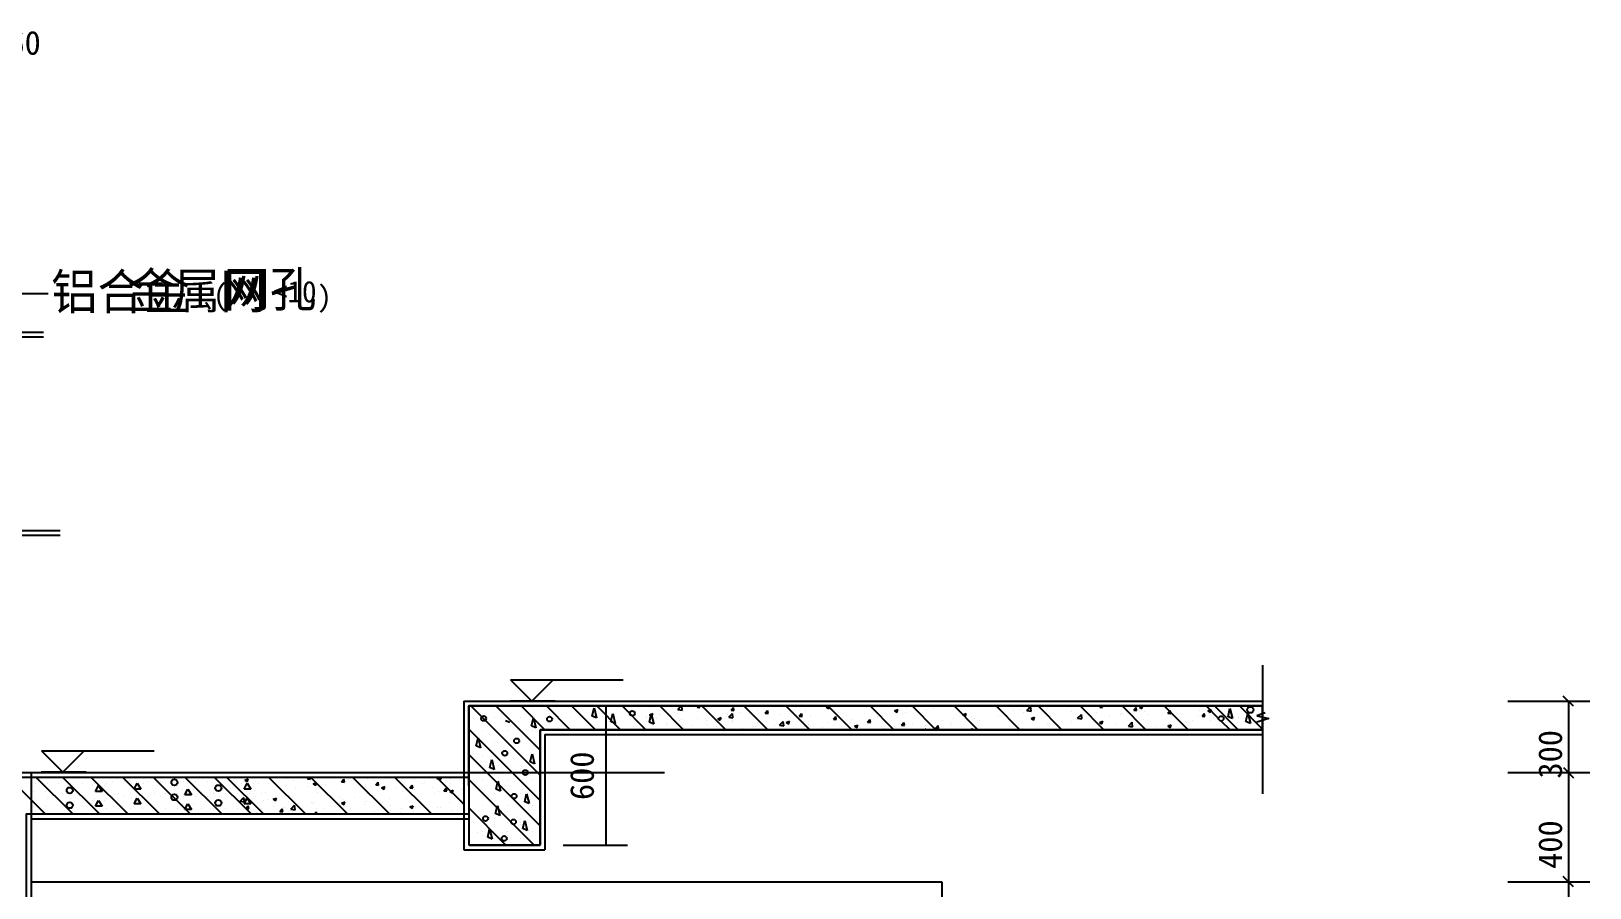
# Model space of a CAD drawing. Header units: metres. Extents: x 3325342 to 3359592, y 2274628 to 2303909.
# Drawn here: x 3337741 to 3359592, y 2291898 to 2303897 of the extents above; entities that cross this region are included whole.
import ezdxf

# ---------------------------------------------------------------- set-up
doc = ezdxf.new("R2010")
doc.units = ezdxf.units.M
doc.layers.add('PUB_DIM', color=3, linetype='Continuous')

# ---------------------------------------------------------------- blocks, each defined once
blk = doc.blocks.new('DI')
blk.add_lwpolyline([(-70.71, -70.71), (70.71, 70.71)])

msp = doc.modelspace()

# ---------------------------------------------------------------- linework, layer by layer
for p, q in [((3337978.41, 2300218.32), (3336988.03, 2300218.32)), ((3337912.04, 2299676.58), (3335192.38, 2299676.58)), ((3337912.04, 2299609.91), (3335172.92, 2299609.91)), ((3337823.89, 2296833.67), (3334562.52, 2296833.67)), ((3337823.89, 2296900.33), (3334582.14, 2296900.33)), ((3338144.77, 2296833.67), (3334883.39, 2296833.67)), ((3338144.77, 2296900.33), (3334903.01, 2296900.33)), ((3355005.17, 2295017.93), (3355005.17, 2293212.46)), ((3344459.5, 2294810.75), (3346039.2, 2294810.75)), ((3344459.5, 2294810.75), (3344759.5, 2294510.75)), ((3344759.5, 2294510.75), (3345059.5, 2294810.75)), ((3343807.6, 2294511.28), (3355005.17, 2294511.28)), ((3343807.6, 2294511.28), (3343807.6, 2292428.08)), ((3343874.27, 2294444.62), (3355005.17, 2294444.62)), ((3343874.27, 2294444.62), (3355005.17, 2294444.62)), ((3343874.27, 2293328.7), (3343874.27, 2294444.62)), ((3343874.27, 2294444.62), (3344540.93, 2294444.62)), ((3344874.27, 2293473.2), (3343902.85, 2294444.62)), ((3344874.27, 2293826.76), (3344256.41, 2294444.62)), ((3345088.86, 2294510.75), (3344454.63, 2294510.75)), ((3344943.29, 2294111.28), (3344609.96, 2294444.62)), ((3345296.85, 2294111.28), (3344963.51, 2294444.62)), ((3345197.1, 2294444.62), (3346102.41, 2294444.62)), ((3345650.4, 2294111.28), (3345317.07, 2294444.62)), ((3346003.95, 2294111.28), (3345670.62, 2294444.62)), ((3345802.41, 2292495.75), (3345802.41, 2294443.62)), ((3346357.51, 2294111.28), (3346024.17, 2294444.62)), ((3346413.7, 2294424.39), (3346413.7, 2294424.39)), ((3346887.9, 2294111.28), (3346554.57, 2294444.62)), ((3346808.35, 2294395.85), (3346855.14, 2294444.62)), ((3346867.65, 2294386.65), (3346860.91, 2294444.62)), ((3347075.23, 2294426.41), (3347090.51, 2294444.62)), ((3347075.23, 2294426.41), (3347115.08, 2294422.92)), ((3347115.09, 2294422.92), (3347111.08, 2294444.62)), ((3347477.16, 2294111.28), (3347143.83, 2294444.62)), ((3347145.78, 2294423.74), (3347145.78, 2294423.74)), ((3347553.4, 2294384.57), (3347585.54, 2294422.87)), ((3347593.26, 2294381.08), (3347585.55, 2294422.87)), ((3348066.41, 2294111.28), (3347733.08, 2294444.62)), ((3348655.67, 2294111.28), (3348322.34, 2294444.62)), ((3348340.19, 2294438.17), (3348340.19, 2294438.17)), ((3348887.17, 2294428.41), (3348929.38, 2294444.62)), ((3348887.17, 2294428.41), (3348920.33, 2294406.04)), ((3349244.93, 2294111.28), (3348911.59, 2294444.62)), ((3348920.33, 2294406.04), (3348933.28, 2294444.62)), ((3348933.54, 2294428.52), (3348933.54, 2294428.52)), ((3349451, 2294426.38), (3349451, 2294426.38)), ((3349834.18, 2294111.28), (3349500.85, 2294444.62)), ((3350423.44, 2294111.28), (3350090.1, 2294444.62)), ((3350633.71, 2294438.85), (3350633.71, 2294438.85)), ((3351012.69, 2294111.28), (3350679.36, 2294444.62)), ((3350901.71, 2294430.45), (3350901.71, 2294430.45)), ((3351601.95, 2294111.28), (3351268.61, 2294444.62)), ((3351700.42, 2294383.19), (3351752.35, 2294437.31)), ((3351759.72, 2294373.99), (3351752.36, 2294437.3)), ((3352191.2, 2294111.28), (3351857.87, 2294444.62)), ((3352780.46, 2294111.28), (3352447.13, 2294444.62)), ((3352720.81, 2294425.85), (3352736.56, 2294444.62)), ((3352720.81, 2294425.85), (3352760.66, 2294422.36)), ((3352760.67, 2294422.36), (3352756.56, 2294444.62)), ((3353369.72, 2294111.28), (3353036.38, 2294444.62)), ((3353198.98, 2294384.01), (3353231.12, 2294422.32)), ((3353238.84, 2294380.52), (3353231.13, 2294422.31)), ((3353279.66, 2294429.86), (3353318.09, 2294444.62)), ((3353279.66, 2294429.86), (3353312.82, 2294407.5)), ((3353312.83, 2294407.49), (3353325.29, 2294444.62)), ((3353958.97, 2294111.28), (3353625.64, 2294444.62)), ((3353696.95, 2294423.84), (3353696.95, 2294423.84)), ((3354388.6, 2294270.91), (3354214.89, 2294444.62)), ((3354662.37, 2294111.28), (3354329.03, 2294444.62)), ((3355005.17, 2294122.04), (3354682.59, 2294444.62)), ((3355005.17, 2294111.28), (3355005.17, 2294444.62)), ((3358443.08, 2294511.28), (3359592.23, 2294511.28)), ((3359292.23, 2294512.28), (3359292.23, 2294513.28)), ((3359292.23, 2294511.28), (3359292.23, 2284772.44)), ((3344242.72, 2294281.53), (3344242.72, 2294281.53)), ((3344451.36, 2294211.1), (3344390.37, 2294237.22)), ((3344596.27, 2294281.53), (3344596.27, 2294281.53)), ((3344755.46, 2294165.08), (3344781.59, 2294278.27)), ((3344781.59, 2294278.27), (3344816.44, 2294138.96)), ((3344949.82, 2294281.53), (3344949.82, 2294281.53)), ((3345303.38, 2294281.53), (3345303.38, 2294281.53)), ((3345607.39, 2294303.14), (3345633.53, 2294416.33)), ((3345668.38, 2294277.03), (3345607.39, 2294303.14)), ((3345633.53, 2294416.33), (3345668.38, 2294277.03)), ((3345656.93, 2294281.53), (3345656.93, 2294281.53)), ((3345867.24, 2294225.17), (3345893.37, 2294338.36)), ((3345928.22, 2294199.05), (3345867.24, 2294225.17)), ((3345893.37, 2294338.36), (3345928.22, 2294199.05)), ((3346010.48, 2294281.53), (3346010.48, 2294281.53)), ((3346161.22, 2294391.15), (3346161.22, 2294391.15)), ((3346202.52, 2294274.31), (3346202.52, 2294274.31)), ((3346364.04, 2294281.53), (3346364.04, 2294281.53)), ((3346368.2, 2294290.26), (3346368.2, 2294290.26)), ((3346407.41, 2294216.46), (3346433.55, 2294329.65)), ((3346468.39, 2294190.35), (3346407.41, 2294216.46)), ((3346410.85, 2294320.17), (3346433.35, 2294328.81)), ((3346410.85, 2294320.17), (3346428.59, 2294308.2)), ((3346433.55, 2294329.65), (3346468.39, 2294190.35)), ((3346433.72, 2294328.95), (3346457.52, 2294338.09)), ((3346441.01, 2294299.83), (3346444.01, 2294297.8)), ((3346444.01, 2294297.8), (3346457.53, 2294338.09)), ((3346501.3, 2294270.22), (3346501.3, 2294270.22)), ((3346548.78, 2294324.3), (3346548.78, 2294324.3)), ((3346659.36, 2294216.88), (3346659.36, 2294216.88)), ((3346756.99, 2294357), (3346756.99, 2294357)), ((3346808.35, 2294395.85), (3346867.64, 2294386.66)), ((3346826.25, 2294238.85), (3346826.25, 2294238.85)), ((3346857.19, 2294255.19), (3346857.19, 2294255.19)), ((3346891.07, 2294371.24), (3346891.07, 2294371.24)), ((3347078.74, 2294272.1), (3347078.74, 2294272.1)), ((3347213.07, 2294240.15), (3347213.07, 2294240.15)), ((3347227.81, 2294413.92), (3347227.81, 2294413.92)), ((3347368.93, 2294266.78), (3347415.61, 2294284.7)), ((3347368.93, 2294266.78), (3347402.09, 2294244.41)), ((3347402.1, 2294244.41), (3347415.62, 2294284.7)), ((3347499.77, 2294327.53), (3347499.77, 2294327.53)), ((3347519.84, 2294285.51), (3347571.77, 2294339.62)), ((3347519.84, 2294285.51), (3347579.14, 2294276.31)), ((3347553.4, 2294384.57), (3347593.25, 2294381.08)), ((3347565.96, 2294241.97), (3347565.96, 2294241.97)), ((3347568.95, 2294225.11), (3347568.95, 2294225.11)), ((3347579.14, 2294276.31), (3347571.78, 2294339.62)), ((3347666.67, 2294349.5), (3347666.67, 2294349.5)), ((3347908.25, 2294288.91), (3347908.25, 2294288.91)), ((3347919.15, 2294382.74), (3347919.15, 2294382.74)), ((3347924.83, 2294210.08), (3347924.83, 2294210.08)), ((3348031.58, 2294342.74), (3348063.72, 2294381.04)), ((3348031.58, 2294342.74), (3348071.43, 2294339.25)), ((3348071.43, 2294339.25), (3348063.72, 2294381.04)), ((3348231.34, 2294175.16), (3348283.26, 2294229.28)), ((3348244.99, 2294331.59), (3348244.99, 2294331.59)), ((3348290.64, 2294165.96), (3348283.27, 2294229.27)), ((3348284.63, 2294226.17), (3348284.63, 2294226.17)), ((3348327.02, 2294213.39), (3348373.7, 2294231.31)), ((3348327.02, 2294213.39), (3348360.18, 2294191.02)), ((3348360.19, 2294191.02), (3348373.7, 2294231.31)), ((3348509.75, 2294300.9), (3348541.89, 2294339.2)), ((3348509.75, 2294300.9), (3348549.6, 2294297.41)), ((3348549.61, 2294297.41), (3348541.9, 2294339.2)), ((3348584.19, 2294230.44), (3348584.19, 2294230.44)), ((3348591.25, 2294381.57), (3348591.25, 2294381.57)), ((3348673.42, 2294292.91), (3348673.42, 2294292.91)), ((3348925.43, 2294206.59), (3348925.43, 2294206.59)), ((3348987.92, 2294259.07), (3349020.06, 2294297.37)), ((3348987.92, 2294259.07), (3349027.77, 2294255.58)), ((3349005.22, 2294285.87), (3349005.22, 2294285.87)), ((3349027.78, 2294255.58), (3349020.07, 2294297.37)), ((3349062.21, 2294359.64), (3349062.21, 2294359.64)), ((3349172.12, 2294307.84), (3349172.12, 2294307.84)), ((3349221.95, 2294213.27), (3349221.95, 2294213.27)), ((3349262.17, 2294249.26), (3349262.17, 2294249.26)), ((3349424.6, 2294341.08), (3349424.6, 2294341.08)), ((3349466.1, 2294217.23), (3349498.24, 2294255.53)), ((3349466.1, 2294217.23), (3349505.95, 2294213.75)), ((3349505.95, 2294213.74), (3349498.24, 2294255.53)), ((3349608.43, 2294299.25), (3349608.43, 2294299.25)), ((3349610.74, 2294280), (3349610.74, 2294280)), ((3349845.25, 2294375.02), (3349891.93, 2294392.94)), ((3349845.25, 2294375.02), (3349878.41, 2294352.65)), ((3349845.64, 2294396.51), (3349845.64, 2294396.51)), ((3349878.42, 2294352.65), (3349891.94, 2294392.93)), ((3349944.27, 2294175.4), (3349976.41, 2294213.7)), ((3349950.72, 2294346.19), (3349950.72, 2294346.19)), ((3349984.13, 2294171.91), (3349976.42, 2294213.7)), ((3349999.53, 2294346.74), (3349999.53, 2294346.74)), ((3350012.53, 2294418.48), (3350012.53, 2294418.48)), ((3350287.45, 2294388.87), (3350287.45, 2294388.87)), ((3350388.32, 2294413.48), (3350388.32, 2294413.48)), ((3350510.67, 2294244.21), (3350510.67, 2294244.21)), ((3350625.61, 2294216.92), (3350625.61, 2294216.92)), ((3350677.57, 2294266.19), (3350677.57, 2294266.19)), ((3350803.34, 2294321.63), (3350850.02, 2294339.54)), ((3350803.34, 2294321.63), (3350836.5, 2294299.26)), ((3350836.51, 2294299.25), (3350850.02, 2294339.54)), ((3350930.05, 2294299.43), (3350930.05, 2294299.43)), ((3350967.9, 2294263.86), (3350967.9, 2294263.86)), ((3351031.72, 2294246.91), (3351031.72, 2294246.91)), ((3351257.59, 2294415.41), (3351257.59, 2294415.41)), ((3351304.64, 2294306.54), (3351304.64, 2294306.54)), ((3351351.09, 2294354.86), (3351351.09, 2294354.86)), ((3351420.51, 2294313.64), (3351420.51, 2294313.64)), ((3351517.98, 2294376.83), (3351517.98, 2294376.83)), ((3351613.47, 2294400.37), (3351613.47, 2294400.37)), ((3351650.89, 2294356.53), (3351650.89, 2294356.53)), ((3351700.42, 2294383.19), (3351759.71, 2294373.99)), ((3351761.42, 2294268.23), (3351808.1, 2294286.15)), ((3351761.42, 2294268.23), (3351794.59, 2294245.87)), ((3351770.47, 2294410.07), (3351770.47, 2294410.07)), ((3351794.59, 2294245.86), (3351808.11, 2294286.15)), ((3351809.3, 2294380.38), (3351809.3, 2294380.38)), ((3351969.35, 2294385.34), (3351969.35, 2294385.34)), ((3351993.18, 2294403.47), (3351993.18, 2294403.47)), ((3352183.01, 2294224.53), (3352183.01, 2294224.53)), ((3352321.82, 2294224.22), (3352321.82, 2294224.22)), ((3352325.23, 2294370.3), (3352325.23, 2294370.3)), ((3352411.92, 2294272.84), (3352463.84, 2294326.96)), ((3352411.92, 2294272.84), (3352471.21, 2294263.65)), ((3352435.5, 2294257.77), (3352435.5, 2294257.77)), ((3352471.22, 2294263.64), (3352463.85, 2294326.95)), ((3352668.07, 2294274.2), (3352668.07, 2294274.2)), ((3352681.12, 2294355.26), (3352681.12, 2294355.26)), ((3352719.51, 2294214.84), (3352766.19, 2294232.76)), ((3352719.51, 2294214.84), (3352752.67, 2294192.47)), ((3352752.68, 2294192.47), (3352766.2, 2294232.76)), ((3352856.54, 2294313.2), (3352856.54, 2294313.2)), ((3353010.36, 2294321.14), (3353010.36, 2294321.14)), ((3353023.43, 2294335.17), (3353023.43, 2294335.17)), ((3353037, 2294340.23), (3353037, 2294340.23)), ((3353123.41, 2294162.5), (3353175.34, 2294216.61)), ((3353182.71, 2294153.29), (3353175.34, 2294216.61)), ((3353198.98, 2294384.01), (3353238.83, 2294380.53)), ((3353275.92, 2294368.41), (3353275.92, 2294368.41)), ((3353336.94, 2294249.55), (3353336.94, 2294249.55)), ((3353347.1, 2294363.82), (3353347.1, 2294363.82)), ((3353392.88, 2294325.19), (3353392.88, 2294325.19)), ((3353677.16, 2294342.18), (3353709.3, 2294380.48)), ((3353677.16, 2294342.18), (3353717.01, 2294338.69)), ((3353693.36, 2294413.81), (3353693.36, 2294413.81)), ((3353717.01, 2294338.69), (3353709.3, 2294380.48)), ((3353725.73, 2294316.29), (3353725.73, 2294316.29)), ((3353748.76, 2294310.15), (3353748.76, 2294310.15)), ((3353940.95, 2294216.12), (3353940.95, 2294216.12)), ((3354027.54, 2294238.82), (3354027.54, 2294238.82)), ((3354104.64, 2294295.12), (3354104.64, 2294295.12)), ((3354114.52, 2294383.03), (3354114.52, 2294383.03)), ((3354155.33, 2294300.35), (3354187.47, 2294338.65)), ((3354155.33, 2294300.35), (3354195.18, 2294296.86)), ((3354195.19, 2294296.85), (3354187.48, 2294338.64)), ((3354237.75, 2294376.47), (3354284.42, 2294394.39)), ((3354237.75, 2294376.47), (3354270.91, 2294354.1)), ((3354270.91, 2294354.1), (3354284.43, 2294394.38)), ((3354274.26, 2294236.65), (3354274.26, 2294236.65)), ((3354315.35, 2294281.53), (3354315.35, 2294281.53)), ((3354361.99, 2294271.55), (3354361.99, 2294271.55)), ((3354364.28, 2294281.5), (3354364.28, 2294281.5)), ((3354548.23, 2294111.28), (3354425.56, 2294233.95)), ((3354460.52, 2294280.08), (3354460.52, 2294280.08)), ((3354520.72, 2294294.44), (3354546.86, 2294407.62)), ((3354581.71, 2294268.32), (3354520.72, 2294294.44)), ((3354546.86, 2294407.62), (3354581.71, 2294268.32)), ((3354668.9, 2294281.53), (3354668.9, 2294281.53)), ((3354771.86, 2294225.17), (3354797.99, 2294338.36)), ((3354832.84, 2294199.05), (3354771.86, 2294225.17)), ((3354797.99, 2294338.36), (3354832.84, 2294199.05)), ((3355040.29, 2294347.27), (3354923.36, 2294308.32)), ((3354923.36, 2294308.32), (3355092.25, 2294269.37)), ((3355092.25, 2294269.37), (3354923.36, 2294217.44)), ((3344874.27, 2293119.65), (3343874.27, 2294119.65)), ((3343874.27, 2294111.28), (3343874.27, 2293328.7)), ((3343874.27, 2294111.28), (3343874.27, 2293328.7)), ((3343980.05, 2293886.47), (3344006.19, 2293999.66)), ((3344006.19, 2293999.66), (3344041.04, 2293860.35)), ((3344065.94, 2294104.75), (3344065.94, 2294104.75)), ((3344419.49, 2294104.75), (3344419.49, 2294104.75)), ((3344816.44, 2294138.96), (3344755.46, 2294165.08)), ((3344773.05, 2294104.75), (3344773.05, 2294104.75)), ((3344874.27, 2294111.28), (3355005.17, 2294111.28)), ((3344874.27, 2294111.28), (3355005.17, 2294111.28)), ((3344874.27, 2292494.75), (3344874.27, 2294111.28)), ((3344874.27, 2294111.28), (3344874.27, 2292761.41)), ((3344940.93, 2294044.62), (3355005.17, 2294044.62)), ((3344940.93, 2294044.62), (3344940.93, 2292428.08)), ((3346285.99, 2294195.71), (3346285.99, 2294195.71)), ((3346641.87, 2294180.67), (3346641.87, 2294180.67)), ((3346882.96, 2294149.31), (3346882.96, 2294149.31)), ((3346997.75, 2294165.64), (3346997.75, 2294165.64)), ((3347219.7, 2294191.99), (3347219.7, 2294191.99)), ((3347353.63, 2294150.6), (3347353.63, 2294150.6)), ((3347709.51, 2294135.56), (3347709.51, 2294135.56)), ((3347743.77, 2294119.8), (3347743.77, 2294119.8)), ((3347895.83, 2294159.43), (3347895.83, 2294159.43)), ((3348065.4, 2294120.53), (3348065.4, 2294120.53)), ((3348164.81, 2294175.23), (3348164.81, 2294175.23)), ((3348231.34, 2294175.16), (3348290.63, 2294165.96)), ((3348280.71, 2294195.04), (3348280.71, 2294195.04)), ((3348331.7, 2294197.2), (3348331.7, 2294197.2)), ((3348583.14, 2294159.65), (3348583.14, 2294159.65)), ((3348636.59, 2294180), (3348636.59, 2294180)), ((3348833.16, 2294146.53), (3348833.16, 2294146.53)), ((3348987.42, 2294111.28), (3348994.76, 2294118.93)), ((3348992.48, 2294164.97), (3348992.48, 2294164.97)), ((3348995.65, 2294111.28), (3348994.77, 2294118.93)), ((3349285.1, 2294160), (3349331.78, 2294177.92)), ((3349285.1, 2294160), (3349318.27, 2294137.63)), ((3349318.27, 2294137.63), (3349331.79, 2294177.91)), ((3349348.36, 2294149.93), (3349348.36, 2294149.93)), ((3349670.26, 2294133.57), (3349670.26, 2294133.57)), ((3349704.24, 2294134.89), (3349704.24, 2294134.89)), ((3349837.15, 2294155.54), (3349837.15, 2294155.54)), ((3349942.61, 2294124.26), (3349942.61, 2294124.26)), ((3349944.27, 2294175.4), (3349984.12, 2294171.91)), ((3350060.12, 2294119.86), (3350060.12, 2294119.86)), ((3350089.64, 2294188.78), (3350089.64, 2294188.78)), ((3350254.14, 2294113.44), (3350254.14, 2294113.44)), ((3350255.37, 2294111.28), (3350289.87, 2294124.52)), ((3350279.35, 2294166.94), (3350279.35, 2294166.94)), ((3350285.43, 2294111.28), (3350289.88, 2294124.52)), ((3350422.44, 2294133.56), (3350454.58, 2294171.86)), ((3350422.44, 2294133.56), (3350462.29, 2294130.08)), ((3350462.3, 2294130.07), (3350454.59, 2294171.86)), ((3350642.93, 2294180.17), (3350642.93, 2294180.17)), ((3350917.03, 2294111.28), (3350932.76, 2294130.03)), ((3350936.22, 2294111.28), (3350932.76, 2294130.03)), ((3351342.6, 2294113.89), (3351342.6, 2294113.89)), ((3351595.09, 2294147.13), (3351595.09, 2294147.13)), ((3351642.79, 2294134.6), (3351642.79, 2294134.6)), ((3351985.08, 2294181.54), (3351985.08, 2294181.54)), ((3352016.12, 2294202.56), (3352016.12, 2294202.56)), ((3352559.36, 2294116.08), (3352559.36, 2294116.08)), ((3352948.15, 2294182.82), (3352948.15, 2294182.82)), ((3353123.41, 2294162.5), (3353182.7, 2294153.3)), ((3353339, 2294141.89), (3353339, 2294141.89)), ((3353521.57, 2294160.9), (3353521.57, 2294160.9)), ((3353677.6, 2294161.45), (3353724.28, 2294179.37)), ((3353677.6, 2294161.45), (3353710.76, 2294139.08)), ((3353685.25, 2294191.88), (3353685.25, 2294191.88)), ((3353688.46, 2294182.87), (3353688.46, 2294182.87)), ((3353710.77, 2294139.08), (3353724.28, 2294179.36)), ((3353885.47, 2294169.91), (3353885.47, 2294169.91)), ((3354644.08, 2294111.28), (3354657.3, 2294116.35)), ((3337883.81, 2293817.56), (3339463.5, 2293817.56)), ((3337883.81, 2293817.56), (3338183.81, 2293517.56)), ((3338183.81, 2293517.56), (3338483.81, 2293817.56)), ((3344874.27, 2292766.1), (3343874.27, 2293766.1)), ((3344041.04, 2293860.35), (3343980.05, 2293886.47)), ((3344242.72, 2293927.97), (3344242.72, 2293927.97)), ((3344596.27, 2293927.97), (3344596.27, 2293927.97)), ((3344738.03, 2293660.1), (3344764.17, 2293773.29)), ((3344764.17, 2293773.29), (3344799.02, 2293633.98)), ((3344065.94, 2293751.2), (3344065.94, 2293751.2)), ((3344171.72, 2293581.74), (3344197.86, 2293694.93)), ((3344232.71, 2293555.62), (3344171.72, 2293581.74)), ((3344197.86, 2293694.93), (3344232.71, 2293555.62)), ((3344242.72, 2293574.42), (3344242.72, 2293574.42)), ((3344419.49, 2293751.2), (3344419.49, 2293751.2)), ((3344596.27, 2293574.42), (3344596.27, 2293574.42)), ((3344799.02, 2293633.98), (3344738.03, 2293660.1)), ((3344773.05, 2293751.2), (3344773.05, 2293751.2)), ((3346619.49, 2293508.14), (3337019.49, 2293508.14)), ((3343874.27, 2293444.62), (3337340.93, 2293444.62)), ((3337938.79, 2292931.41), (3337425.59, 2293444.62)), ((3337740.93, 2293511.28), (3337740.93, 2291449.04)), ((3337797.08, 2293351.74), (3337797.08, 2293351.74)), ((3338324.74, 2292931.41), (3337811.53, 2293444.62)), ((3338513.16, 2293517.56), (3337878.93, 2293517.56)), ((3337963.75, 2293351.74), (3337963.75, 2293351.74)), ((3338130.41, 2293351.74), (3338130.41, 2293351.74)), ((3338696.38, 2292931.41), (3338183.18, 2293444.62)), ((3338297.08, 2293351.74), (3338297.08, 2293351.74)), ((3338463.75, 2293351.74), (3338463.75, 2293351.74)), ((3339096.62, 2292931.41), (3338583.42, 2293444.62)), ((3338630.41, 2293351.74), (3338630.41, 2293351.74)), ((3338643.49, 2293248.66), (3338683.7, 2293329.01)), ((3338683.7, 2293329.01), (3338737.31, 2293248.66)), ((3338797.08, 2293351.74), (3338797.08, 2293351.74)), ((3338880.24, 2293384.1), (3338880.24, 2293384.1)), ((3339539.74, 2292931.41), (3339026.54, 2293444.62)), ((3339046.91, 2293384.1), (3339046.91, 2293384.1)), ((3339145.16, 2293357.32), (3339145.16, 2293357.32)), ((3339185.4, 2293281.01), (3339225.61, 2293361.37)), ((3339213.57, 2293384.1), (3339213.57, 2293384.1)), ((3339225.61, 2293361.37), (3339279.22, 2293281.01)), ((3339311.82, 2293357.32), (3339311.82, 2293357.32)), ((3339380.24, 2293384.1), (3339380.24, 2293384.1)), ((3339968.57, 2292931.41), (3339455.37, 2293444.62)), ((3339546.91, 2293384.1), (3339546.91, 2293384.1)), ((3339713.57, 2293384.1), (3339713.57, 2293384.1)), ((3339880.24, 2293384.1), (3339880.24, 2293384.1)), ((3340411.69, 2292931.41), (3339898.49, 2293444.62)), ((3340046.91, 2293384.1), (3340046.91, 2293384.1)), ((3340213.57, 2293384.1), (3340213.57, 2293384.1)), ((3340826.22, 2292931.41), (3340313.02, 2293444.62)), ((3340380.24, 2293384.1), (3340380.24, 2293384.1)), ((3340996.7, 2292931.41), (3340483.5, 2293444.62)), ((3340546.91, 2293384.1), (3340546.91, 2293384.1)), ((3340686.4, 2293357.32), (3340686.4, 2293357.32)), ((3340713.57, 2293384.1), (3340713.57, 2293384.1)), ((3340726.65, 2293281.01), (3340766.86, 2293361.37)), ((3340735.84, 2293405.24), (3340782.52, 2293423.16)), ((3340735.84, 2293405.24), (3340769.01, 2293382.88)), ((3340766.86, 2293361.37), (3340820.46, 2293281.01)), ((3340769.01, 2293382.88), (3340782.53, 2293423.17)), ((3340776.45, 2293442.38), (3340776.45, 2293442.38)), ((3340853.07, 2293357.32), (3340853.07, 2293357.32)), ((3340880.24, 2293384.1), (3340880.24, 2293384.1)), ((3340925.13, 2293355.95), (3340925.13, 2293355.95)), ((3341067.98, 2293354.36), (3341067.98, 2293354.36)), ((3341585.96, 2292931.41), (3341072.76, 2293444.62)), ((3341313.92, 2293422.69), (3341313.92, 2293422.69)), ((3341414.24, 2293404.35), (3341414.24, 2293404.35)), ((3341614.65, 2293424.04), (3341631.92, 2293444.62)), ((3341614.65, 2293424.04), (3341654.5, 2293420.55)), ((3341654.51, 2293420.56), (3341650.07, 2293444.62)), ((3342175.21, 2292931.41), (3341662.01, 2293444.62)), ((3341693.93, 2293351.85), (3341740.61, 2293369.77)), ((3341693.93, 2293351.85), (3341727.09, 2293329.48)), ((3341727.1, 2293329.49), (3341740.62, 2293369.77)), ((3341835.63, 2293432.25), (3341835.63, 2293432.25)), ((3341860.87, 2293345.3), (3341860.87, 2293345.3)), ((3342092.83, 2293382.2), (3342124.96, 2293420.51)), ((3342092.83, 2293382.2), (3342132.67, 2293378.72)), ((3342132.68, 2293378.72), (3342124.97, 2293420.51)), ((3342191.51, 2293417.22), (3342191.51, 2293417.22)), ((3342764.47, 2292931.41), (3342251.27, 2293444.62)), ((3342281.9, 2293400.73), (3342281.9, 2293400.73)), ((3342448.8, 2293422.7), (3342448.8, 2293422.7)), ((3342547.4, 2293402.18), (3342547.4, 2293402.18)), ((3342571, 2293340.37), (3342603.14, 2293378.67)), ((3342571, 2293340.37), (3342610.85, 2293336.88)), ((3342610.85, 2293336.89), (3342603.14, 2293378.67)), ((3342773.71, 2293368.96), (3342773.71, 2293368.96)), ((3343353.73, 2292931.41), (3342840.52, 2293444.62)), ((3342903.28, 2293387.14), (3342903.28, 2293387.14)), ((3343049.17, 2293298.53), (3343081.31, 2293336.84)), ((3343089.03, 2293295.05), (3343081.32, 2293336.84)), ((3343110.45, 2293411.64), (3343110.45, 2293411.64)), ((3343230.35, 2293358.59), (3343230.35, 2293358.59)), ((3343259.16, 2293372.11), (3343259.16, 2293372.11)), ((3343427.65, 2293428.06), (3343443.53, 2293444.62)), ((3343427.65, 2293428.06), (3343486.94, 2293418.87)), ((3343807.6, 2293066.8), (3343429.78, 2293444.62)), ((3343486.95, 2293418.87), (3343483.96, 2293444.62)), ((3343615.04, 2293357.07), (3343615.04, 2293357.07)), ((3343619.14, 2293425.33), (3343619.14, 2293425.33)), ((3343787.35, 2293359.07), (3343787.35, 2293359.07)), ((3344792.06, 2292494.75), (3343874.27, 2293412.54)), ((3344065.94, 2293397.64), (3344065.94, 2293397.64)), ((3344258.85, 2293277.01), (3344284.99, 2293390.2)), ((3344284.99, 2293390.2), (3344319.84, 2293250.9)), ((3344419.49, 2293397.64), (3344419.49, 2293397.64)), ((3344773.05, 2293397.64), (3344773.05, 2293397.64)), ((3358443.08, 2293511.28), (3359592.23, 2293511.28)), ((3358443.12, 2293511.28), (3359592.23, 2293511.28)), ((3359292.23, 2293510.28), (3359292.23, 2293509.28)), ((3359292.23, 2293510.28), (3359292.23, 2291983.37)), ((3337749.82, 2293302.48), (3337749.82, 2293302.48)), ((3337772.31, 2293244.6), (3337772.31, 2293244.6)), ((3337797.08, 2293143.47), (3337797.08, 2293143.47)), ((3337938.98, 2293244.6), (3337938.98, 2293244.6)), ((3337963.75, 2293143.47), (3337963.75, 2293143.47)), ((3338130.41, 2293143.47), (3338130.41, 2293143.47)), ((3338297.08, 2293143.47), (3338297.08, 2293143.47)), ((3338463.75, 2293143.47), (3338463.75, 2293143.47)), ((3338603.25, 2293324.96), (3338603.25, 2293324.96)), ((3338603.25, 2293116.68), (3338603.25, 2293116.68)), ((3338630.41, 2293143.47), (3338630.41, 2293143.47)), ((3338737.31, 2293248.66), (3338643.49, 2293248.66)), ((3338643.49, 2293040.38), (3338683.7, 2293120.74)), ((3338683.7, 2293120.74), (3338737.31, 2293040.38)), ((3338769.91, 2293324.96), (3338769.91, 2293324.96)), ((3338769.91, 2293116.68), (3338769.91, 2293116.68)), ((3338796.91, 2293217.44), (3338796.91, 2293217.44)), ((3338797.08, 2293143.47), (3338797.08, 2293143.47)), ((3338880.24, 2293175.82), (3338880.24, 2293175.82)), ((3338963.57, 2293217.44), (3338963.57, 2293217.44)), ((3339046.91, 2293175.82), (3339046.91, 2293175.82)), ((3339130.24, 2293217.44), (3339130.24, 2293217.44)), ((3339145.16, 2293149.04), (3339145.16, 2293149.04)), ((3339279.22, 2293281.01), (3339185.4, 2293281.01)), ((3339185.4, 2293072.74), (3339225.61, 2293153.1)), ((3339213.57, 2293175.82), (3339213.57, 2293175.82)), ((3339225.61, 2293153.1), (3339279.22, 2293072.74)), ((3339296.91, 2293217.44), (3339296.91, 2293217.44)), ((3339311.82, 2293149.04), (3339311.82, 2293149.04)), ((3339380.24, 2293175.82), (3339380.24, 2293175.82)), ((3339463.57, 2293217.44), (3339463.57, 2293217.44)), ((3339546.91, 2293175.82), (3339546.91, 2293175.82)), ((3339630.24, 2293217.44), (3339630.24, 2293217.44)), ((3339713.57, 2293175.82), (3339713.57, 2293175.82)), ((3339796.91, 2293217.44), (3339796.91, 2293217.44)), ((3339855.47, 2293276.96), (3339855.47, 2293276.96)), ((3339880.24, 2293175.82), (3339880.24, 2293175.82)), ((3339989.53, 2293200.66), (3339892.9, 2293200.66)), ((3339895.72, 2293200.66), (3339935.92, 2293281.01)), ((3339935.92, 2293281.01), (3339989.53, 2293200.66)), ((3339963.57, 2293217.44), (3339963.57, 2293217.44)), ((3340022.14, 2293276.96), (3340022.14, 2293276.96)), ((3340046.91, 2293175.82), (3340046.91, 2293175.82)), ((3340130.24, 2293217.44), (3340130.24, 2293217.44)), ((3340213.57, 2293175.82), (3340213.57, 2293175.82)), ((3340296.91, 2293217.44), (3340296.91, 2293217.44)), ((3340380.24, 2293175.82), (3340380.24, 2293175.82)), ((3340463.57, 2293217.44), (3340463.57, 2293217.44)), ((3340536.33, 2293289.21), (3340536.33, 2293289.21)), ((3340546.91, 2293175.82), (3340546.91, 2293175.82)), ((3340601.07, 2293179.44), (3340601.07, 2293179.44)), ((3340630.24, 2293217.44), (3340630.24, 2293217.44)), ((3340638.17, 2293136.7), (3340638.17, 2293136.7)), ((3340670.06, 2293109.69), (3340721.99, 2293163.81)), ((3340686.4, 2293149.04), (3340686.4, 2293149.04)), ((3340713.57, 2293175.82), (3340713.57, 2293175.82)), ((3340729.36, 2293100.5), (3340721.99, 2293163.81)), ((3340820.46, 2293281.01), (3340726.65, 2293281.01)), ((3340726.65, 2293072.74), (3340766.86, 2293153.1)), ((3340731.24, 2293311.69), (3340731.24, 2293311.69)), ((3340766.86, 2293153.1), (3340820.46, 2293072.74)), ((3340767.97, 2293201.41), (3340767.97, 2293201.41)), ((3340796.91, 2293217.44), (3340796.91, 2293217.44)), ((3340853.07, 2293149.04), (3340853.07, 2293149.04)), ((3340880.24, 2293175.82), (3340880.24, 2293175.82)), ((3340963.57, 2293217.44), (3340963.57, 2293217.44)), ((3340994.05, 2293121.66), (3340994.05, 2293121.66)), ((3341020.46, 2293234.66), (3341020.46, 2293234.66)), ((3341059.87, 2293132.44), (3341059.87, 2293132.44)), ((3341133.78, 2293136.83), (3341180.46, 2293154.75)), ((3341133.78, 2293136.83), (3341166.94, 2293114.46)), ((3341166.95, 2293114.47), (3341180.47, 2293154.75)), ((3341406.13, 2293182.42), (3341406.13, 2293182.42)), ((3341441.49, 2293290.09), (3341441.49, 2293290.09)), ((3341608.38, 2293312.06), (3341608.38, 2293312.06)), ((3341748.42, 2293229.36), (3341748.42, 2293229.36)), ((3342063.97, 2293158.38), (3342063.97, 2293158.38)), ((3342085.16, 2293272.04), (3342085.16, 2293272.04)), ((3342106.52, 2293137.79), (3342106.52, 2293137.79)), ((3342273.42, 2293159.76), (3342273.42, 2293159.76)), ((3342431.42, 2293322.02), (3342431.42, 2293322.02)), ((3342452.76, 2293225.12), (3342452.76, 2293225.12)), ((3342525.91, 2293193), (3342525.91, 2293193)), ((3342652.02, 2293298.46), (3342698.7, 2293316.38)), ((3342652.02, 2293298.46), (3342685.18, 2293276.09)), ((3342685.19, 2293276.1), (3342698.7, 2293316.38)), ((3342765.6, 2293147.03), (3342765.6, 2293147.03)), ((3342841.55, 2293291.86), (3342841.55, 2293291.86)), ((3342946.94, 2293248.43), (3342946.94, 2293248.43)), ((3343001.3, 2293145.48), (3343001.3, 2293145.48)), ((3343049.17, 2293298.53), (3343089.02, 2293295.05)), ((3343102.34, 2293189.71), (3343102.34, 2293189.71)), ((3343113.83, 2293270.4), (3343113.83, 2293270.4)), ((3343366.32, 2293303.64), (3343366.32, 2293303.64)), ((3343390.09, 2293212.22), (3343390.09, 2293212.22)), ((3343448.6, 2293239.7), (3343448.6, 2293239.7)), ((3343527.35, 2293256.7), (3343559.48, 2293295)), ((3343527.35, 2293256.7), (3343567.19, 2293253.21)), ((3343567.2, 2293253.22), (3343559.49, 2293295)), ((3343610.1, 2293245.07), (3343656.78, 2293262.99)), ((3343610.1, 2293245.07), (3343643.27, 2293222.7)), ((3343643.27, 2293222.7), (3343656.79, 2293262.99)), ((3343778.87, 2293118.1), (3343778.87, 2293118.1)), ((3343778.88, 2293278.95), (3343778.88, 2293278.95)), ((3343790.89, 2293286.64), (3343790.89, 2293286.64)), ((3344242.72, 2293220.87), (3344242.72, 2293220.87)), ((3344319.84, 2293250.9), (3344258.85, 2293277.01)), ((3344596.27, 2293220.87), (3344596.27, 2293220.87)), ((3344659.62, 2293102.88), (3344685.76, 2293216.07)), ((3344685.76, 2293216.07), (3344720.61, 2293076.76)), ((3337772.31, 2293036.32), (3337772.31, 2293036.32)), ((3337938.98, 2293036.32), (3337938.98, 2293036.32)), ((3338737.31, 2293040.38), (3338643.49, 2293040.38)), ((3338796.91, 2293009.16), (3338796.91, 2293009.16)), ((3338963.57, 2293009.16), (3338963.57, 2293009.16)), ((3339130.24, 2293009.16), (3339130.24, 2293009.16)), ((3339279.22, 2293072.74), (3339185.4, 2293072.74)), ((3339296.91, 2293009.16), (3339296.91, 2293009.16)), ((3339463.57, 2293009.16), (3339463.57, 2293009.16)), ((3339630.24, 2293009.16), (3339630.24, 2293009.16)), ((3339796.91, 2293009.16), (3339796.91, 2293009.16)), ((3339855.47, 2293068.68), (3339855.47, 2293068.68)), ((3339989.53, 2292992.38), (3339892.9, 2292992.38)), ((3339895.72, 2292992.38), (3339935.92, 2293072.74)), ((3339935.92, 2293072.74), (3339989.53, 2292992.38)), ((3339963.57, 2293009.16), (3339963.57, 2293009.16)), ((3340022.14, 2293068.68), (3340022.14, 2293068.68)), ((3340130.24, 2293009.16), (3340130.24, 2293009.16)), ((3340296.91, 2293009.16), (3340296.91, 2293009.16)), ((3340463.57, 2293009.16), (3340463.57, 2293009.16)), ((3340630.24, 2293009.16), (3340630.24, 2293009.16)), ((3340670.06, 2293109.69), (3340729.35, 2293100.49)), ((3340723.14, 2293089.76), (3340723.14, 2293089.76)), ((3340820.46, 2293072.74), (3340726.65, 2293072.74)), ((3340751.07, 2293006.56), (3340782.95, 2293044.55)), ((3340751.45, 2293006.19), (3340790.65, 2293002.76)), ((3340778.73, 2293047.15), (3340778.73, 2293047.15)), ((3340790.66, 2293002.76), (3340782.95, 2293044.55)), ((3340796.91, 2293009.16), (3340796.91, 2293009.16)), ((3340845.08, 2292971.71), (3340845.08, 2292971.71)), ((3340897.6, 2292958.17), (3340897.6, 2292958.17)), ((3340963.57, 2293009.16), (3340963.57, 2293009.16)), ((3341134.61, 2293032.11), (3341134.61, 2293032.11)), ((3341228.98, 2292964.41), (3341261.12, 2293002.71)), ((3341228.98, 2292964.41), (3341268.83, 2292960.93)), ((3341268.83, 2292960.93), (3341261.13, 2293002.72)), ((3341266.11, 2293027.14), (3341266.11, 2293027.14)), ((3341286.39, 2293024.91), (3341286.39, 2293024.91)), ((3341349.93, 2293106.63), (3341349.93, 2293106.63)), ((3341381.56, 2292999.34), (3341433.48, 2293053.46)), ((3341381.56, 2292999.34), (3341440.85, 2292990.15)), ((3341398.03, 2292960.49), (3341398.03, 2292960.49)), ((3341433, 2293049.12), (3341433, 2293049.12)), ((3341440.85, 2292990.15), (3341433.49, 2293053.46)), ((3341490.49, 2293017.08), (3341490.49, 2293017.08)), ((3341675.18, 2293091.65), (3341675.18, 2293091.65)), ((3341685.49, 2293082.36), (3341685.49, 2293082.36)), ((3341705.81, 2293091.59), (3341705.81, 2293091.59)), ((3341714.57, 2292931.41), (3341739.29, 2292960.88)), ((3341744.73, 2292931.41), (3341739.3, 2292960.88)), ((3341740.32, 2293007.43), (3341740.32, 2293007.43)), ((3341834.93, 2292945.27), (3341834.93, 2292945.27)), ((3341846.38, 2293002.04), (3341846.38, 2293002.04)), ((3342061.69, 2293076.55), (3342061.69, 2293076.55)), ((3342077.05, 2293050.11), (3342077.05, 2293050.11)), ((3342091.87, 2293083.44), (3342138.55, 2293101.36)), ((3342091.87, 2293083.44), (3342125.03, 2293061.07)), ((3342125.04, 2293061.08), (3342138.55, 2293101.36)), ((3342133.75, 2292931.41), (3342144.98, 2292943.12)), ((3342146.34, 2292931.41), (3342144.98, 2292943.12)), ((3342202.26, 2292987), (3342202.26, 2292987)), ((3342223.72, 2293012.01), (3342223.72, 2293012.01)), ((3342417.57, 2293061.52), (3342417.57, 2293061.52)), ((3342423.31, 2293100.09), (3342423.31, 2293100.09)), ((3342558.14, 2292971.97), (3342558.14, 2292971.97)), ((3342612.51, 2293078.74), (3342612.51, 2293078.74)), ((3342771.56, 2292985.49), (3342771.56, 2292985.49)), ((3342773.45, 2293046.48), (3342773.45, 2293046.48)), ((3342914.02, 2292956.93), (3342914.02, 2292956.93)), ((3342938.45, 2293007.46), (3342938.45, 2293007.46)), ((3343049.96, 2293030.05), (3343096.63, 2293047.97)), ((3343049.96, 2293030.05), (3343083.12, 2293007.68)), ((3343083.12, 2293007.68), (3343096.64, 2293047.97)), ((3343094.23, 2292967.78), (3343094.23, 2292967.78)), ((3343129.34, 2293031.44), (3343129.34, 2293031.44)), ((3343190.94, 2293040.7), (3343190.94, 2293040.7)), ((3343269.9, 2292941.89), (3343269.9, 2292941.89)), ((3343440.49, 2293017.77), (3343440.49, 2293017.77)), ((3343485.22, 2293016.41), (3343485.22, 2293016.41)), ((3343611.97, 2293096.13), (3343611.97, 2293096.13)), ((3343644.7, 2292978.91), (3343644.7, 2292978.91)), ((3343782.78, 2293064.71), (3343782.78, 2293064.71)), ((3344394.97, 2292494.75), (3343874.27, 2293015.45)), ((3344065.94, 2293044.09), (3344065.94, 2293044.09)), ((3344250.14, 2292937.46), (3344276.27, 2293050.64)), ((3344311.12, 2292911.34), (3344250.14, 2292937.46)), ((3344276.27, 2293050.64), (3344311.12, 2292911.34)), ((3344419.49, 2293044.09), (3344419.49, 2293044.09)), ((3344720.61, 2293076.76), (3344659.62, 2293102.88)), ((3344773.05, 2293044.09), (3344773.05, 2293044.09)), ((3337740.93, 2292864.75), (3343874.27, 2292864.75)), ((3344001.04, 2292676.48), (3344001.04, 2292676.48)), ((3344065.94, 2292690.54), (3344065.94, 2292690.54)), ((3344141.67, 2292606.55), (3344167.81, 2292719.74)), ((3344167.81, 2292719.74), (3344202.66, 2292580.43)), ((3344242.72, 2292867.31), (3344242.72, 2292867.31)), ((3344242.72, 2292810.34), (3344242.72, 2292810.34)), ((3344242.72, 2292790.12), (3344242.72, 2292790.12)), ((3344354.59, 2292676.48), (3344354.59, 2292676.48)), ((3344419.49, 2292690.54), (3344419.49, 2292690.54)), ((3344596.27, 2292867.31), (3344596.27, 2292867.31)), ((3344596.27, 2292810.34), (3344596.27, 2292810.34)), ((3344596.27, 2292790.12), (3344596.27, 2292790.12)), ((3344633.48, 2292728.5), (3344659.62, 2292841.69)), ((3344694.47, 2292702.38), (3344633.48, 2292728.5)), ((3344659.62, 2292841.69), (3344694.47, 2292702.38)), ((3344773.05, 2292690.54), (3344773.05, 2292690.54)), ((3344874.27, 2292494.75), (3343874.27, 2292494.75)), ((3344065.94, 2292633.56), (3344065.94, 2292633.56)), ((3344202.66, 2292580.43), (3344141.67, 2292606.55)), ((3344240.51, 2292587.77), (3344240.51, 2292587.77)), ((3344419.49, 2292633.56), (3344419.49, 2292633.56)), ((3344594.06, 2292587.77), (3344594.06, 2292587.77)), ((3344773.05, 2292633.56), (3344773.05, 2292633.56)), ((3345197.1, 2292494.75), (3346102.41, 2292494.75)), ((3343807.6, 2292428.08), (3344940.93, 2292428.08)), ((3337740.93, 2291982.37), (3350507.6, 2291982.37)), ((3350507.6, 2291982.37), (3350507.6, 2281571.44)), ((3358443.12, 2291982.37), (3359592.23, 2291982.37)), ((3358443.16, 2291982.37), (3359592.23, 2291982.37)), ((3359292.23, 2291983.37), (3359292.23, 2291984.37))]:
    msp.add_line(p, q)
for points in [[(3355005.17, 2294444.62), (3343874.27, 2294444.62), (3343874.27, 2293328.7)], [(3355005.17, 2294111.28), (3344874.27, 2294111.28)], [(3344874.27, 2294111.28), (3344874.27, 2292494.75)], [(3343874.27, 2293444.62), (3336674.27, 2293444.62)], [(3343874.27, 2293326), (3343874.27, 2292494.75)], [(3337674.27, 2291515.7), (3337674.27, 2292931.41), (3343874.27, 2292931.41)], [(3343884.74, 2292494.75), (3344874.27, 2292494.75)]]:
    msp.add_lwpolyline(points)
for centre, radius in [((3354832.84, 2294390.6), 43.53), ((3344084.6, 2294269.56), 34.83), ((3345008.12, 2294260.85), 34.83), ((3346168, 2294341), 34.83), ((3354423.36, 2294268.7), 34.83), ((3344546.36, 2293956.13), 34.83), ((3344380.82, 2293781.99), 34.83), ((3339748.29, 2293374.77), 42.36), ((3340364.79, 2293294.41), 42.36), ((3344668.33, 2293512.09), 34.83), ((3338281.63, 2293262.05), 42.36), ((3339748.29, 2293166.49), 42.36), ((3340364.79, 2293086.13), 42.36), ((3344511.51, 2293181.24), 34.83), ((3338281.63, 2293053.77), 42.36), ((3344110.74, 2292867.81), 34.83), ((3344502.8, 2292821.41), 34.83), ((3344372.11, 2292589.2), 34.83)]:
    msp.add_circle(centre, radius)

# ---------------------------------------------------------------- block references
at = {"layer": 'PUB_DIM'}
for p, rotation in [((3359291.23, 2294512.28), 90), ((3359293.23, 2293510.28), 270), ((3359293.23, 2293510.28), 270), ((3359291.23, 2291983.37), 90), ((3359291.23, 2291983.37), 90)]:
    msp.add_blockref('DI', p, dxfattribs=dict(at, rotation=rotation))

# ---------------------------------------------------------------- texts
for s, height, p in [('60', 333.33, (3337422.18, 2303567.87)), ('铝合金', 500, (3338021.18, 2299997.47)), ('金属网', 500, (3339090.88, 2300011.9)), ('网孔', 500, (3340438.06, 2300035.37)), ('(', 300, (3340291.33, 2300050.97)), ('<10', 300, (3341129.38, 2300098.54)), (')', 300, (3341750.87, 2300031.18))]:
    msp.add_text(s, height=height).set_placement(p)
for s, p in [('300', (3359202.23, 2293427.95)), ('600', (3345628.91, 2293127.17)), ('400', (3359202.23, 2292163.49))]:
    msp.add_text(s, height=333, rotation=90).set_placement(p)

doc.saveas('drawing.dxf')
